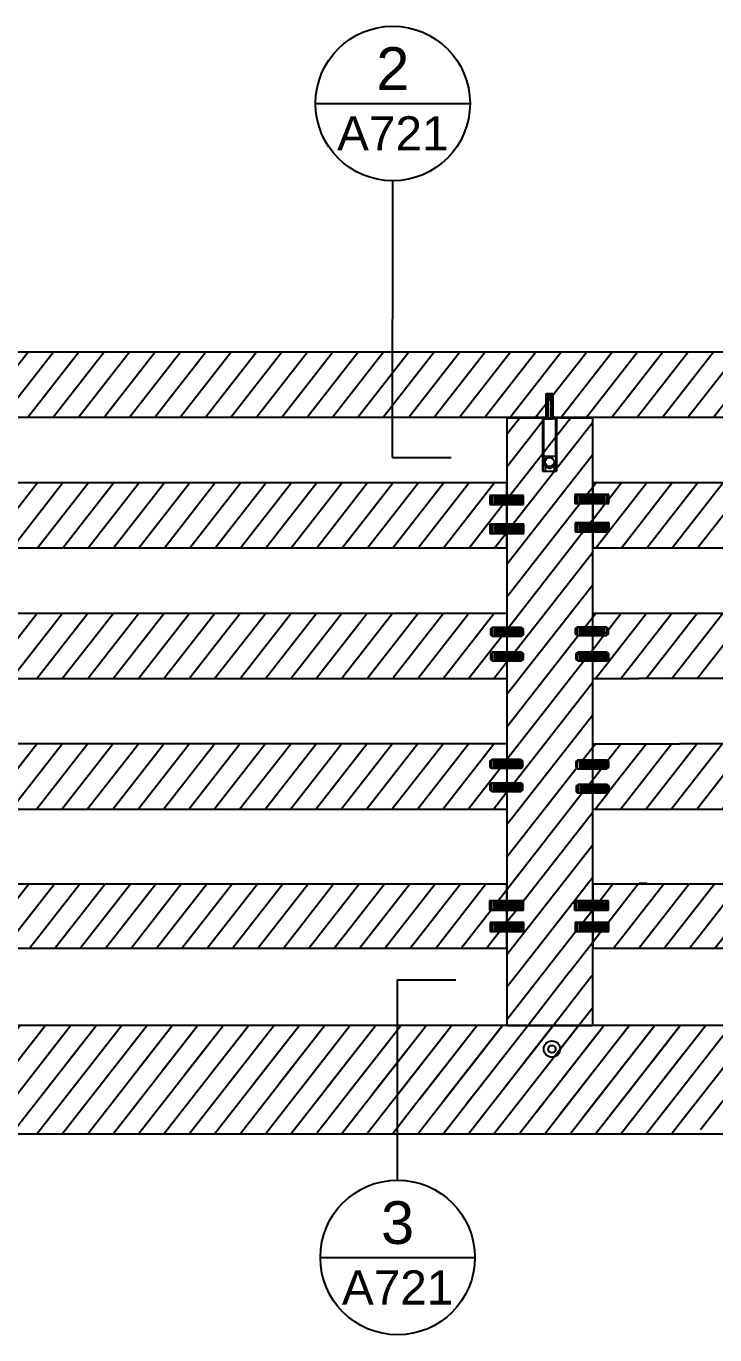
# Model space of a CAD drawing. Header units: millimetres. Extents: x -383 to 2872, y 639 to 2489.
# Drawn here: x 1671 to 1735.6, y 1131.3 to 1253.9 of the extents above; entities that cross this region are included whole.
import ezdxf
from ezdxf.enums import TextEntityAlignment as Align

# ---------------------------------------------------------------- set-up
doc = ezdxf.new("R2010")
doc.units = ezdxf.units.MM
doc.layers.add('A-ANNO-SYMB', color=3, linetype='Continuous', lineweight=18)
for name, color, linetype in [('ARREDI_attrezzature', 175, 'Continuous'), ('Chiodi', 1, 'Continuous'), ('SELECTIONS', 6, 'Continuous'), ('struttura', 7, 'Continuous')]:
    doc.layers.add(name, color=color, linetype=linetype)
doc.styles.add('ARIAL', font='Arial.ttf')
doc.styles.get("Standard").update_dxf_attribs({"font": 'Arial.ttf'})
pattern_1 = [(52, (416.6777, 953.3833), (-1.4775202, 1.1543653), [])]

# ---------------------------------------------------------------- blocks, each defined once
blk = doc.blocks.new('DETAGLI')
at = {"layer": 'SELECTIONS', "linetype": 'Continuous'}
blk.add_line((486.66, 356.17), (504.76, 356.17), dxfattribs=at)
blk.add_circle((495.71, 356.17), 9.05, dxfattribs=at)
at = {"layer": 'A-ANNO-SYMB', "linetype": 'Continuous'}
for tag, p in [('TAVOLA', (495.71, 362.76)), ('SEZIONE', (495.71, 354.67))]:
    blk.add_attdef(tag, text='', height=5, dxfattribs=at).set_placement(p, align=Align.TOP_CENTER)

msp = doc.modelspace()

# ---------------------------------------------------------------- hatches: boundary and pattern name
at = {"layer": 'ARREDI_attrezzature'}
h = msp.add_hatch(dxfattribs=at)
h.set_pattern_fill('ANSI31', color=256, scale=15, angle=7)
h.set_pattern_definition([(52, (996.2414, 1209.106), (-1.47752, 1.1543653), [])])
edge = h.paths.add_edge_path()
edge.add_line((1795.43, 1220.07), (1795.22, 1220.08))
edge.add_arc((1795.34, 1219.99), 0.147, 54.7816, 141.9581, ccw=False)
edge.add_line((1795.42, 1220.11), (1795.61, 1219.97))
edge.add_arc((1795.75, 1219.99), 0.147, 52.4052, 187.8135, ccw=False)
edge.add_line((1795.84, 1220.11), (1796.02, 1219.99))
edge.add_arc((1796.17, 1220.01), 0.147, 0, 187.8135, ccw=False)
edge.add_line((1796.32, 1220.01), (1796.34, 1221.77))
edge.add_line((1796.34, 1221.77), (1795, 1221.77))
edge.add_line((1795, 1221.77), (1795, 1221.65))
edge.add_line((1795, 1221.65), (1794.81, 1221.76))
edge.add_line((1794.81, 1221.76), (1794.81, 1222.33))
edge.add_line((1794.81, 1222.33), (1795, 1222.45))
edge.add_line((1795, 1222.45), (1795, 1222.33))
edge.add_line((1795, 1222.33), (1796.37, 1222.33))
edge.add_line((1796.37, 1222.33), (1796.37, 1223.33))
edge.add_line((1796.37, 1223.33), (1643.82, 1223.33))
edge.add_line((1643.82, 1223.33), (1643.82, 1222.17))
edge.add_line((1643.82, 1222.17), (1645.06, 1221.98))
edge.add_line((1645.06, 1221.98), (1645.06, 1222.17))
edge.add_line((1645.06, 1222.17), (1645.24, 1222.04))
edge.add_line((1645.24, 1222.04), (1645.24, 1221.47))
edge.add_line((1645.24, 1221.47), (1645.06, 1221.36))
edge.add_line((1645.06, 1221.36), (1645.06, 1221.47))
edge.add_line((1645.06, 1221.47), (1643.82, 1221.47))
edge.add_line((1643.82, 1221.47), (1643.82, 1217.21))
edge.add_line((1643.82, 1217.21), (1728.48, 1217.21))
edge.add_line((1728.48, 1217.21), (1737.86, 1217.21))
edge.add_line((1737.86, 1217.21), (1796.37, 1217.21))
edge.add_line((1796.37, 1217.21), (1796.11, 1219.99))
edge.add_arc((1795.96, 1219.99), 0.147, 0, 141.9581)
edge.add_arc((1795.74, 1219.98), 0.147, 45.7225, 136.1013)
edge.add_arc((1795.54, 1219.97), 0.147, 48.2493, 138.866)
edge.add_arc((1795.32, 1219.97), 0.147, 40.9902, 245.001)
edge.add_line((1795.25, 1219.84), (1795.36, 1219.08))
edge.add_line((1795.36, 1219.08), (1795.56, 1219.07))
edge.add_line((1795.56, 1219.07), (1795.43, 1220.07))
edge = h.paths.add_edge_path(flags=16)
edge.add_line((1646.12, 1219.4), (1645.63, 1218.89))
edge.add_line((1645.63, 1218.89), (1644.82, 1218.89))
edge.add_arc((1644.73, 1219.01), 0.147, 228.2493, 310.4538, ccw=False)
edge.add_arc((1644.52, 1218.99), 0.147, 220.9902, 318.866, ccw=False)
edge.add_arc((1644.31, 1219.01), 0.147, 228.2493, 310.6259, ccw=False)
edge.add_arc((1644.08, 1219.02), 0.182, 214.7687, 317.4075, ccw=False)
edge.add_line((1643.93, 1218.92), (1643.87, 1219.89))
edge.add_line((1643.87, 1219.89), (1643.87, 1219.9))
edge.add_line((1643.87, 1219.9), (1643.87, 1219.89))
edge.add_arc((1643.98, 1219.78), 0.155, 51.2345, 135.0364, ccw=False)
edge.add_arc((1644.19, 1219.8), 0.155, 43.9271, 135.8808, ccw=False)
edge.add_arc((1644.4, 1219.78), 0.155, 51.2345, 127.689, ccw=False)
edge.add_arc((1644.61, 1219.79), 0.155, 46.1259, 135.8808, ccw=False)
edge.add_line((1644.72, 1219.91), (1645.63, 1219.91))
edge.add_line((1645.63, 1219.91), (1646.12, 1219.4))
h.paths.add_polyline_path([(1644.84, 1218.91), (1644.84, 1218.89), (1644.71, 1219.91), (1644.71, 1219.91)], flags=0)
h.paths.add_polyline_path([(1644.43, 1218.92), (1644.43, 1218.88), (1644.29, 1219.89), (1644.29, 1219.92)], flags=0)
h.paths.add_polyline_path([(1793.74, 1219.58), (1794.23, 1220.09), (1795.01, 1220.09), (1795.15, 1219.08), (1795.15, 1219.07), (1795.15, 1219.08), (1794.23, 1219.08)], flags=16)
h = msp.add_hatch(dxfattribs=at)
h.set_pattern_fill('ANSI31', color=256, scale=15, angle=7)
h.set_pattern_definition(pattern_1)
h.paths.add_polyline_path([(1714.53, 1209.73), (1714.71, 1209.85), (1716.09, 1209.85), (1716.09, 1211.09), (1643.82, 1211.09), (1643.82, 1209.53), (1645.32, 1209.53), (1645.32, 1208.84), (1645.13, 1208.73), (1643.82, 1208.73), (1643.82, 1207.17), (1645.39, 1207.17), (1645.39, 1206.49), (1645.21, 1206.37), (1643.82, 1206.37), (1643.82, 1204.98), (1716.09, 1204.98), (1716.09, 1206.37), (1714.53, 1206.37), (1714.53, 1207.05), (1714.71, 1207.17), (1716.09, 1207.17), (1716.09, 1209.05), (1714.53, 1209.05)])
h = msp.add_hatch(dxfattribs=at)
h.set_pattern_fill('ANSI31', color=256, scale=15, angle=7)
h.set_pattern_definition(pattern_1)
h.paths.add_polyline_path([(1794.71, 1207.23), (1794.89, 1207.35), (1796.37, 1207.35), (1796.37, 1208.84), (1794.71, 1208.84), (1794.71, 1209.52), (1794.89, 1209.64), (1796.37, 1209.64), (1796.37, 1211.09), (1737.86, 1211.09), (1728.48, 1211.09), (1724.09, 1211.09), (1724.09, 1209.94), (1725.59, 1209.94), (1725.59, 1209.26), (1725.4, 1209.14), (1724.09, 1209.14), (1724.09, 1207.31), (1725.63, 1207.31), (1725.63, 1206.62), (1725.45, 1206.51), (1724.09, 1206.51), (1724.09, 1204.98), (1728.48, 1204.98), (1737.86, 1204.98), (1796.37, 1204.98), (1796.37, 1206.55), (1794.71, 1206.55)])
h = msp.add_hatch(dxfattribs=at)
h.set_pattern_fill('ANSI31', color=256, scale=15, angle=7)
h.set_pattern_definition(pattern_1)
h.paths.add_polyline_path([(1716.09, 1196.72), (1714.53, 1196.72), (1714.53, 1197.4), (1714.71, 1197.52), (1716.09, 1197.52), (1716.09, 1198.86), (1643.82, 1198.86), (1643.82, 1197.53), (1645.32, 1197.53), (1645.32, 1196.85), (1645.14, 1196.73), (1643.82, 1196.73), (1643.82, 1194.81), (1645.39, 1194.81), (1645.39, 1194.12), (1645.21, 1194.01), (1643.82, 1194.01), (1643.82, 1192.74), (1716.09, 1192.74), (1716.09, 1194.4), (1714.53, 1194.4), (1714.53, 1195.08), (1714.71, 1195.2), (1716.09, 1195.2)])
h = msp.add_hatch(dxfattribs=at)
h.set_pattern_fill('ANSI31', color=256, scale=15, angle=7)
h.set_pattern_definition(pattern_1)
h.paths.add_polyline_path([(1794.71, 1194.99), (1794.89, 1195.11), (1796.37, 1195.11), (1796.37, 1196.7), (1794.71, 1196.7), (1794.71, 1197.38), (1794.89, 1197.5), (1796.37, 1197.5), (1796.37, 1198.86), (1737.86, 1198.86), (1728.48, 1198.86), (1724.09, 1198.86), (1724.09, 1197.56), (1725.59, 1197.56), (1725.59, 1196.88), (1725.4, 1196.76), (1724.09, 1196.76), (1724.09, 1195.2), (1725.63, 1195.2), (1725.63, 1194.52), (1725.45, 1194.4), (1724.09, 1194.4), (1724.09, 1192.74), (1728.48, 1192.74), (1737.86, 1192.74), (1796.37, 1192.74), (1796.37, 1194.31), (1794.71, 1194.31)])
h = msp.add_hatch(dxfattribs=at)
h.set_pattern_fill('ANSI31', color=256, scale=15, angle=7)
h.set_pattern_definition(pattern_1)
h.paths.add_polyline_path([(1716.09, 1184.34), (1714.48, 1184.34), (1714.48, 1185.02), (1714.66, 1185.14), (1716.09, 1185.14), (1716.09, 1186.63), (1707.11, 1186.63), (1654.41, 1186.63), (1643.82, 1186.63), (1643.82, 1185.38), (1645.25, 1185.38), (1645.25, 1184.7), (1645.07, 1184.58), (1643.82, 1184.58), (1643.82, 1182.38), (1645.33, 1182.38), (1645.33, 1181.7), (1645.14, 1181.58), (1643.82, 1181.58), (1643.82, 1180.51), (1651.35, 1180.51), (1710.17, 1180.51), (1716.09, 1180.51), (1716.09, 1182.15), (1714.48, 1182.15), (1714.48, 1182.83), (1714.66, 1182.95), (1716.09, 1182.95)])
h = msp.add_hatch(dxfattribs=at)
h.set_pattern_fill('ANSI31', color=256, scale=15, angle=7)
h.set_pattern_definition(pattern_1)
h.paths.add_polyline_path([(1796.37, 1184.47), (1794.76, 1184.47), (1794.76, 1185.15), (1794.94, 1185.27), (1796.37, 1185.27), (1796.37, 1186.63), (1785.73, 1186.63), (1732.26, 1186.63), (1728.48, 1186.63), (1724.09, 1186.63), (1724.09, 1185.09), (1725.63, 1185.09), (1725.63, 1184.41), (1725.45, 1184.29), (1724.09, 1184.29), (1724.09, 1182.82), (1725.68, 1182.82), (1725.68, 1182.13), (1725.49, 1182.02), (1724.09, 1182.02), (1724.09, 1180.51), (1728.48, 1180.51), (1729.21, 1180.51), (1788.78, 1180.51), (1796.37, 1180.51), (1796.37, 1182.09), (1794.76, 1182.09), (1794.76, 1182.77), (1794.94, 1182.89), (1796.37, 1182.89)])
h = msp.add_hatch(dxfattribs=at)
h.set_pattern_fill('ANSI31', color=256, scale=15, angle=7)
h.set_pattern_definition(pattern_1)
h.paths.add_polyline_path([(1714.5, 1171.76), (1714.68, 1171.88), (1716.09, 1171.88), (1716.09, 1173.51), (1710.17, 1173.51), (1651.35, 1173.51), (1643.82, 1173.51), (1643.82, 1172.3), (1645.38, 1172.3), (1645.38, 1171.62), (1645.2, 1171.5), (1643.82, 1171.5), (1643.82, 1169.48), (1645.4, 1169.48), (1645.4, 1168.79), (1645.21, 1168.68), (1643.82, 1168.68), (1643.82, 1167.48), (1651.35, 1167.48), (1710.17, 1167.48), (1716.09, 1167.48), (1716.09, 1168.27), (1716.09, 1169.03), (1714.51, 1169.03), (1714.51, 1169.75), (1714.73, 1169.89), (1716.09, 1169.89), (1716.09, 1171.08), (1714.5, 1171.08)])
h = msp.add_hatch(dxfattribs=at)
h.set_pattern_fill('ANSI31', color=256, scale=15, angle=7)
h.set_pattern_definition(pattern_1)
h.paths.add_polyline_path([(1794.85, 1169.89), (1795.03, 1170), (1796.37, 1170), (1796.37, 1171.45), (1794.85, 1171.45), (1794.85, 1172.13), (1795.03, 1172.25), (1796.37, 1172.25), (1796.37, 1173.51), (1788.78, 1173.51), (1729.21, 1173.51), (1728.48, 1173.51), (1724.09, 1173.51), (1724.09, 1171.88), (1725.56, 1171.88), (1725.56, 1171.19), (1725.38, 1171.08), (1724.09, 1171.08), (1724.09, 1169.86), (1725.61, 1169.86), (1725.61, 1169.18), (1725.43, 1169.06), (1724.09, 1169.06), (1724.09, 1168.27), (1724.09, 1167.48), (1796.37, 1167.48), (1796.37, 1169.2), (1794.85, 1169.2)])
h = msp.add_hatch(dxfattribs=at)
h.set_pattern_fill('ANSI31', color=256, scale=15, angle=7)
h.set_pattern_definition(pattern_1)
h.paths.add_polyline_path([(1724.09, 1164.74, 0.164876), (1716.09, 1164.95), (1716.09, 1160.28), (1724.09, 1160.28)])
h = msp.add_hatch(dxfattribs=at)
h.set_pattern_fill('ANSI31', color=256, scale=15, angle=7)
h.set_pattern_definition(pattern_1)
h.paths.add_polyline_path([(1709.64, 1160.28), (1643.82, 1160.28), (1643.82, 1159.01), (1645.31, 1159.01), (1645.31, 1158.33), (1645.13, 1158.21), (1643.82, 1158.21), (1643.82, 1152.2), (1645.31, 1152.2), (1645.31, 1151.52), (1645.13, 1151.4), (1643.82, 1151.4), (1643.82, 1150.1), (1707.68, 1150.1, -0.059662), (1707.33, 1153.04, -0.156219)])
h.paths.add_polyline_path([(1646, 1155.25), (1645.51, 1154.74), (1645.09, 1154.74, -0.391459), (1644.23, 1154.71, -0.238948), (1644.1, 1154.74), (1644.08, 1154.91, -0.161103), (1644.02, 1155.31), (1643.96, 1155.75, -0.42316), (1644.19, 1155.75, -0.313276), (1644.36, 1155.76, -0.242884), (1644.95, 1155.75), (1645.51, 1155.75)], flags=16)
h.paths.add_polyline_path([(1644.51, 1154.74, -0.400391), (1644.31, 1154.72), (1644.17, 1155.74), (1644.17, 1155.76), (1644.34, 1155.62, -0.679722), (1644.59, 1155.76), (1644.73, 1154.76), (1644.73, 1154.74), (1644.72, 1154.76, -0.42921)], flags=0)
h = msp.add_hatch(dxfattribs=at)
h.set_pattern_fill('ANSI31', color=256, scale=15, angle=7)
h.set_pattern_definition(pattern_1)
edge = h.paths.add_edge_path()
edge.add_line((1796.37, 1160.28), (1643.82, 1160.28))
edge.add_line((1737.86, 1150.1), (1796.02, 1150.1))
edge.add_line((1728.14, 1150.1), (1737.86, 1150.1))
h = msp.add_hatch(dxfattribs=at)
h.set_pattern_fill('ANSI31', color=256, scale=15, angle=7)
h.set_pattern_definition(pattern_1)
edge = h.paths.add_edge_path()
edge.add_line((1796.37, 1160.28), (1643.82, 1160.28))
edge.add_line((1796.37, 1160.28), (1796.37, 1150.1))
edge.add_line((1796.02, 1150.1), (1796.37, 1150.1))
edge.add_line((1737.86, 1150.1), (1796.02, 1150.1))
h = msp.add_hatch(dxfattribs=at)
h.set_pattern_fill('ANSI31', color=256, scale=15, angle=7)
h.set_pattern_definition(pattern_1)
edge = h.paths.add_edge_path()
edge.add_arc((1720.3, 1158.03), 0.766, 0, 360)
edge = h.paths.add_edge_path()
edge.add_line((1733.59, 1160.16), (1709.64, 1160.28))
edge.add_arc((1719.79, 1153.04), 12.46, 144.4844, 180)
edge.add_arc((1719.79, 1153.04), 12.46, 180, 193.6573)
edge.add_line((1707.68, 1150.1), (1728.14, 1150.1))
edge.add_line((1728.14, 1150.1), (1731.9, 1150.1))
edge.add_arc((1719.79, 1153.04), 12.46, 346.3427, 360)
edge.add_arc((1745.2, 1154.3), 13.01, 153.2307, 185.5619, ccw=False)

# ---------------------------------------------------------------- linework, layer by layer
for p, q in [((1719.77, 1217.21), (1719.77, 1219.45)), ((1719.77, 1219.45), (1720.4, 1219.45)), ((1720.4, 1219.45), (1720.4, 1217.21)), ((1719.41, 1217.21), (1719.77, 1217.21)), ((1719.41, 1217.11), (1719.41, 1217.16)), ((1719.41, 1217.11), (1719.41, 1212.15)), ((1720.4, 1217.21), (1720.75, 1217.21)), ((1720.75, 1217.16), (1720.75, 1217.11)), ((1720.75, 1212.15), (1720.75, 1217.11)), ((1719.41, 1212.15), (1720.75, 1212.15)), ((1724.03, 1209.97), (1722.45, 1209.97)), ((1722.45, 1209.97), (1722.45, 1209.12)), ((1725.62, 1209.97), (1724.03, 1209.97)), ((1725.62, 1209.12), (1725.62, 1209.97)), ((1716.06, 1209.88), (1714.48, 1209.88)), ((1714.48, 1209.88), (1714.48, 1209.03)), ((1714.48, 1209.03), (1717.65, 1209.03)), ((1717.65, 1209.88), (1716.06, 1209.88)), ((1717.65, 1209.03), (1717.65, 1209.88)), ((1722.45, 1209.12), (1725.62, 1209.12)), ((1716.07, 1207.19), (1714.49, 1207.19)), ((1714.49, 1207.19), (1714.49, 1206.33)), ((1714.49, 1206.33), (1717.66, 1206.33)), ((1717.66, 1207.19), (1716.07, 1207.19)), ((1717.66, 1206.33), (1717.66, 1207.19)), ((1724.07, 1207.33), (1722.49, 1207.33)), ((1722.49, 1207.33), (1722.49, 1206.47)), ((1722.49, 1206.47), (1725.66, 1206.47)), ((1725.66, 1207.33), (1724.07, 1207.33)), ((1725.66, 1206.47), (1725.66, 1207.33)), ((1716.04, 1171.91), (1714.46, 1171.91)), ((1714.46, 1171.91), (1714.46, 1171.05)), ((1714.46, 1171.05), (1717.63, 1171.05)), ((1717.63, 1171.91), (1716.04, 1171.91)), ((1717.63, 1171.05), (1717.63, 1171.91)), ((1724.01, 1171.9), (1722.43, 1171.9)), ((1722.43, 1171.9), (1722.43, 1171.05)), ((1722.43, 1171.05), (1725.6, 1171.05)), ((1725.6, 1171.9), (1724.01, 1171.9)), ((1725.6, 1171.05), (1725.6, 1171.9)), ((1716.09, 1169.89), (1714.51, 1169.89)), ((1714.51, 1169.89), (1714.51, 1169.03)), ((1717.68, 1169.89), (1716.09, 1169.89)), ((1717.68, 1169.03), (1717.68, 1169.89)), ((1724.05, 1169.89), (1722.47, 1169.89)), ((1722.47, 1169.89), (1722.47, 1169.03)), ((1725.64, 1169.89), (1724.05, 1169.89)), ((1725.64, 1169.03), (1725.64, 1169.89)), ((1714.51, 1169.03), (1717.68, 1169.03)), ((1722.47, 1169.03), (1725.64, 1169.03))]:
    msp.add_line(p, q)
at = {"layer": 'ARREDI_attrezzature', "linetype": 'Continuous'}
for p, q in [((1716.09, 1215.63), (1717.33, 1217.21)), ((1716.09, 1212.58), (1719.71, 1217.21)), ((1716.34, 1209.85), (1722.09, 1217.21)), ((1716.62, 1207.17), (1724.09, 1216.73)), ((1716.09, 1203.44), (1724.09, 1213.68)), ((1723.55, 1209.94), (1724.09, 1210.64)), ((1716.09, 1200.4), (1722.92, 1209.14)), ((1723.87, 1207.31), (1724.09, 1207.59)), ((1716.22, 1197.52), (1723.24, 1206.51)), ((1716.79, 1195.2), (1724.09, 1204.55)), ((1716.09, 1191.26), (1724.09, 1201.5)), ((1723.39, 1197.56), (1724.09, 1198.46)), ((1716.09, 1188.22), (1722.77, 1196.76)), ((1723.93, 1195.2), (1724.09, 1195.41)), ((1716.09, 1194.31), (1716.16, 1194.4)), ((1716.09, 1185.17), (1723.3, 1194.4)), ((1716.74, 1182.95), (1724.09, 1192.36)), ((1716.09, 1179.08), (1724.09, 1189.32)), ((1723.17, 1185.09), (1724.09, 1186.27)), ((1716.09, 1176.03), (1722.54, 1184.29)), ((1723.77, 1182.82), (1724.09, 1183.23)), ((1716.09, 1182.13), (1716.11, 1182.15)), ((1716.09, 1172.99), (1723.15, 1182.02)), ((1717.6, 1171.87), (1724.09, 1180.18)), ((1716.09, 1166.9), (1724.09, 1177.14)), ((1717.17, 1165.23), (1724.09, 1174.09)), ((1716.09, 1169.94), (1716.98, 1171.08)), ((1723.17, 1169.86), (1724.09, 1171.05)), ((1719.76, 1165.51), (1722.54, 1169.06)), ((1721.99, 1165.31), (1724.09, 1168)), ((1723.96, 1164.79), (1724.09, 1164.96))]:
    msp.add_line(p, q, dxfattribs=at)
at = {"layer": 'Chiodi'}
for p, q in [((1719.8, 1219.26), (1720.08, 1219.42)), ((1719.8, 1219.26), (1720.08, 1219.42)), ((1719.8, 1218.98), (1719.8, 1219.26)), ((1719.8, 1218.98), (1719.8, 1219.26)), ((1720.36, 1219.26), (1719.8, 1219.26)), ((1719.8, 1218.98), (1719.94, 1219.06)), ((1719.8, 1217.16), (1719.8, 1218.98)), ((1719.8, 1217.16), (1719.8, 1218.98)), ((1720.36, 1218.98), (1719.8, 1218.98)), ((1719.94, 1219.26), (1719.94, 1219.06)), ((1719.94, 1219.06), (1720.22, 1219.06)), ((1719.94, 1218.98), (1719.94, 1219.06)), ((1719.94, 1218.98), (1719.94, 1217.08)), ((1720.36, 1219.26), (1720.08, 1219.42)), ((1720.36, 1219.26), (1720.08, 1219.42)), ((1720.22, 1219.06), (1720.22, 1219.26)), ((1720.22, 1218.98), (1720.22, 1219.06)), ((1720.36, 1218.98), (1720.22, 1219.06)), ((1720.22, 1217.08), (1720.22, 1218.98)), ((1720.36, 1218.98), (1720.36, 1219.26)), ((1720.36, 1218.98), (1720.36, 1219.26)), ((1720.36, 1217.16), (1720.36, 1218.98)), ((1720.36, 1217.16), (1720.36, 1218.98)), ((1719.8, 1217.16), (1719.45, 1217.16)), ((1719.45, 1217.16), (1719.45, 1212.18)), ((1719.45, 1217.16), (1719.45, 1212.18)), ((1719.8, 1217.16), (1719.52, 1217.16)), ((1719.52, 1217.08), (1719.52, 1213.58)), ((1719.52, 1217.08), (1719.8, 1217.08)), ((1719.94, 1217.16), (1719.8, 1217.16)), ((1719.94, 1217.16), (1719.8, 1217.16)), ((1719.8, 1217.16), (1719.8, 1217.08)), ((1719.8, 1217.16), (1719.94, 1217.08)), ((1719.8, 1217.08), (1720.36, 1217.08)), ((1719.94, 1217.16), (1720.22, 1217.16)), ((1719.94, 1217.16), (1720.22, 1217.16)), ((1720.22, 1217.16), (1720.36, 1217.16)), ((1720.36, 1217.16), (1720.22, 1217.08)), ((1720.22, 1217.16), (1720.36, 1217.16)), ((1720.36, 1217.16), (1720.71, 1217.16)), ((1720.36, 1217.16), (1720.36, 1217.08)), ((1720.64, 1217.08), (1720.36, 1217.08)), ((1720.64, 1217.08), (1720.64, 1213.58)), ((1720.71, 1217.16), (1720.71, 1213.58)), ((1720.71, 1217.16), (1720.71, 1213.58)), ((1719.52, 1213.58), (1720.64, 1213.58)), ((1719.66, 1212.65), (1719.66, 1212.18)), ((1719.8, 1213.58), (1719.8, 1213.5)), ((1720.5, 1212.65), (1720.5, 1212.18)), ((1720.71, 1212.35), (1720.71, 1213.58)), ((1720.71, 1212.34), (1720.71, 1213.58)), ((1719.45, 1212.18), (1719.66, 1212.18)), ((1719.45, 1212.18), (1719.66, 1212.18)), ((1719.66, 1212.18), (1720.5, 1212.18)), ((1719.66, 1212.18), (1720.5, 1212.18)), ((1720.5, 1212.18), (1720.71, 1212.18)), ((1720.5, 1212.18), (1720.71, 1212.18)), ((1720.71, 1212.35), (1720.71, 1212.18)), ((1720.71, 1212.34), (1720.71, 1212.18)), ((1714.71, 1209.85), (1714.53, 1209.73)), ((1714.53, 1209.73), (1714.53, 1209.17)), ((1714.53, 1209.17), (1714.71, 1209.05)), ((1717.44, 1209.85), (1714.71, 1209.85)), ((1714.71, 1209.05), (1714.71, 1209.85)), ((1714.71, 1209.05), (1717.44, 1209.05)), ((1714.83, 1209.73), (1717.31, 1209.73)), ((1714.83, 1209.59), (1717.31, 1209.59)), ((1714.83, 1209.45), (1717.31, 1209.45)), ((1714.83, 1209.17), (1717.31, 1209.17)), ((1714.84, 1209.32), (1717.31, 1209.32)), ((1717.63, 1209.73), (1717.44, 1209.85)), ((1717.44, 1209.05), (1717.44, 1209.85)), ((1717.44, 1209.05), (1717.63, 1209.17)), ((1717.63, 1209.17), (1717.63, 1209.73)), ((1722.67, 1209.94), (1722.49, 1209.83)), ((1722.49, 1209.83), (1722.49, 1209.26)), ((1722.49, 1209.26), (1722.67, 1209.14)), ((1725.4, 1209.94), (1722.67, 1209.94)), ((1722.67, 1209.14), (1722.67, 1209.94)), ((1722.67, 1209.14), (1725.4, 1209.14)), ((1722.79, 1209.83), (1725.27, 1209.83)), ((1722.79, 1209.69), (1725.27, 1209.69)), ((1722.79, 1209.54), (1725.27, 1209.54)), ((1722.79, 1209.26), (1725.27, 1209.26)), ((1722.8, 1209.41), (1725.28, 1209.41)), ((1725.59, 1209.83), (1725.4, 1209.94)), ((1725.4, 1209.14), (1725.4, 1209.94)), ((1725.4, 1209.14), (1725.59, 1209.26)), ((1725.59, 1209.26), (1725.59, 1209.83)), ((1714.71, 1207.17), (1714.53, 1207.05)), ((1714.53, 1207.05), (1714.53, 1206.49)), ((1714.53, 1206.49), (1714.71, 1206.37)), ((1717.44, 1207.17), (1714.71, 1207.17)), ((1714.71, 1206.37), (1714.71, 1207.17)), ((1714.71, 1206.37), (1717.44, 1206.37)), ((1714.83, 1207.05), (1717.31, 1207.05)), ((1714.83, 1206.91), (1717.31, 1206.91)), ((1714.83, 1206.77), (1717.31, 1206.77)), ((1714.83, 1206.49), (1717.31, 1206.49)), ((1714.84, 1206.63), (1717.31, 1206.63)), ((1717.63, 1207.05), (1717.44, 1207.17)), ((1717.44, 1206.37), (1717.44, 1207.17)), ((1717.44, 1206.37), (1717.63, 1206.49)), ((1717.63, 1206.49), (1717.63, 1207.05)), ((1722.72, 1207.31), (1722.53, 1207.19)), ((1722.53, 1207.19), (1722.53, 1206.62)), ((1722.53, 1206.62), (1722.72, 1206.51)), ((1725.45, 1207.31), (1722.72, 1207.31)), ((1722.72, 1206.51), (1722.72, 1207.31)), ((1722.72, 1206.51), (1725.45, 1206.51)), ((1722.83, 1207.19), (1725.31, 1207.19)), ((1722.84, 1207.05), (1725.32, 1207.05)), ((1722.84, 1206.9), (1725.32, 1206.9)), ((1722.84, 1206.77), (1725.32, 1206.77)), ((1722.84, 1206.63), (1725.32, 1206.63)), ((1725.63, 1207.19), (1725.45, 1207.31)), ((1725.45, 1206.51), (1725.45, 1207.31)), ((1725.45, 1206.51), (1725.63, 1206.62)), ((1725.63, 1206.62), (1725.63, 1207.19)), ((1714.71, 1197.52), (1714.53, 1197.4)), ((1714.53, 1197.4), (1714.53, 1196.83)), ((1714.53, 1196.83), (1714.71, 1196.72)), ((1717.44, 1197.52), (1714.71, 1197.52)), ((1714.71, 1196.72), (1714.71, 1197.52)), ((1714.71, 1196.72), (1717.44, 1196.72)), ((1714.83, 1197.4), (1717.31, 1197.4)), ((1714.83, 1197.26), (1717.31, 1197.26)), ((1714.83, 1197.12), (1717.31, 1197.12)), ((1714.83, 1196.84), (1717.31, 1196.84)), ((1714.84, 1196.98), (1717.31, 1196.98)), ((1717.63, 1197.4), (1717.44, 1197.52)), ((1717.44, 1196.72), (1717.44, 1197.52)), ((1717.44, 1196.72), (1717.63, 1196.83)), ((1717.63, 1196.83), (1717.63, 1197.4)), ((1722.67, 1197.56), (1722.49, 1197.44)), ((1722.49, 1197.44), (1722.49, 1196.88)), ((1722.49, 1196.88), (1722.67, 1196.76)), ((1725.4, 1197.56), (1722.67, 1197.56)), ((1722.67, 1196.76), (1722.67, 1197.56)), ((1722.67, 1196.76), (1725.4, 1196.76)), ((1722.79, 1197.44), (1725.27, 1197.44)), ((1722.79, 1197.3), (1725.27, 1197.3)), ((1722.79, 1197.16), (1725.27, 1197.16)), ((1722.79, 1196.88), (1725.27, 1196.88)), ((1722.8, 1197.03), (1725.28, 1197.03)), ((1725.59, 1197.44), (1725.4, 1197.56)), ((1725.4, 1196.76), (1725.4, 1197.56)), ((1725.4, 1196.76), (1725.59, 1196.88)), ((1725.59, 1196.88), (1725.59, 1197.44)), ((1714.71, 1195.2), (1714.53, 1195.08)), ((1714.53, 1195.08), (1714.53, 1194.52)), ((1714.53, 1194.52), (1714.71, 1194.4)), ((1717.44, 1195.2), (1714.71, 1195.2)), ((1714.71, 1194.4), (1714.71, 1195.2)), ((1714.71, 1194.4), (1717.44, 1194.4)), ((1714.83, 1195.08), (1717.31, 1195.08)), ((1714.83, 1194.94), (1717.31, 1194.94)), ((1714.83, 1194.8), (1717.31, 1194.8)), ((1714.83, 1194.52), (1717.31, 1194.52)), ((1714.84, 1194.66), (1717.31, 1194.66)), ((1717.63, 1195.08), (1717.44, 1195.2)), ((1717.44, 1194.4), (1717.44, 1195.2)), ((1717.44, 1194.4), (1717.63, 1194.52)), ((1717.63, 1194.52), (1717.63, 1195.08)), ((1722.72, 1195.2), (1722.53, 1195.08)), ((1722.53, 1195.08), (1722.53, 1194.52)), ((1722.53, 1194.52), (1722.72, 1194.4)), ((1725.45, 1195.2), (1722.72, 1195.2)), ((1722.72, 1194.4), (1722.72, 1195.2)), ((1722.72, 1194.4), (1725.45, 1194.4)), ((1722.83, 1195.08), (1725.31, 1195.08)), ((1722.84, 1194.94), (1725.32, 1194.94)), ((1722.84, 1194.8), (1725.32, 1194.8)), ((1722.84, 1194.66), (1725.32, 1194.66)), ((1722.84, 1194.52), (1725.32, 1194.52)), ((1725.63, 1195.08), (1725.45, 1195.2)), ((1725.45, 1194.4), (1725.45, 1195.2)), ((1725.45, 1194.4), (1725.63, 1194.52)), ((1725.63, 1194.52), (1725.63, 1195.08)), ((1714.66, 1185.14), (1714.48, 1185.02)), ((1714.48, 1185.02), (1714.48, 1184.45)), ((1714.48, 1184.45), (1714.66, 1184.34)), ((1717.4, 1185.14), (1714.66, 1185.14)), ((1714.66, 1184.34), (1714.66, 1185.14)), ((1714.66, 1184.34), (1717.4, 1184.34)), ((1714.78, 1185.02), (1717.26, 1185.02)), ((1714.78, 1184.88), (1717.26, 1184.88)), ((1714.78, 1184.73), (1717.26, 1184.73)), ((1714.79, 1184.6), (1717.27, 1184.6)), ((1714.79, 1184.46), (1717.26, 1184.46)), ((1717.58, 1185.02), (1717.4, 1185.14)), ((1717.4, 1184.34), (1717.4, 1185.14)), ((1717.4, 1184.34), (1717.58, 1184.45)), ((1717.58, 1184.45), (1717.58, 1185.02)), ((1722.71, 1185.09), (1722.53, 1184.97)), ((1722.53, 1184.97), (1722.53, 1184.41)), ((1722.53, 1184.41), (1722.71, 1184.29)), ((1725.45, 1185.09), (1722.71, 1185.09)), ((1722.71, 1184.29), (1722.71, 1185.09)), ((1722.71, 1184.29), (1725.45, 1184.29)), ((1722.83, 1184.97), (1725.31, 1184.97)), ((1722.84, 1184.83), (1725.31, 1184.83)), ((1722.84, 1184.69), (1725.32, 1184.69)), ((1722.84, 1184.55), (1725.32, 1184.55)), ((1722.84, 1184.41), (1725.32, 1184.41)), ((1725.63, 1184.97), (1725.45, 1185.09)), ((1725.45, 1184.29), (1725.45, 1185.09)), ((1725.45, 1184.29), (1725.63, 1184.41)), ((1725.63, 1184.41), (1725.63, 1184.97)), ((1714.66, 1182.95), (1714.48, 1182.83)), ((1714.48, 1182.83), (1714.48, 1182.27)), ((1714.48, 1182.27), (1714.66, 1182.15)), ((1717.4, 1182.95), (1714.66, 1182.95)), ((1714.66, 1182.15), (1714.66, 1182.95)), ((1714.66, 1182.15), (1717.4, 1182.15)), ((1714.78, 1182.84), (1717.26, 1182.84)), ((1714.78, 1182.7), (1717.26, 1182.7)), ((1714.78, 1182.55), (1717.26, 1182.55)), ((1714.79, 1182.42), (1717.27, 1182.42)), ((1714.79, 1182.27), (1717.26, 1182.27)), ((1717.58, 1182.83), (1717.4, 1182.95)), ((1717.4, 1182.15), (1717.4, 1182.95)), ((1717.4, 1182.15), (1717.58, 1182.27)), ((1717.58, 1182.27), (1717.58, 1182.83)), ((1722.76, 1182.82), (1722.58, 1182.7)), ((1722.58, 1182.7), (1722.58, 1182.13)), ((1722.58, 1182.13), (1722.76, 1182.02)), ((1725.49, 1182.82), (1722.76, 1182.82)), ((1722.76, 1182.02), (1722.76, 1182.82)), ((1722.76, 1182.02), (1725.49, 1182.02)), ((1722.88, 1182.7), (1725.36, 1182.7)), ((1722.88, 1182.56), (1725.36, 1182.56)), ((1722.88, 1182.42), (1725.36, 1182.42)), ((1722.88, 1182.14), (1725.36, 1182.14)), ((1722.89, 1182.28), (1725.37, 1182.28)), ((1725.68, 1182.7), (1725.49, 1182.82)), ((1725.49, 1182.02), (1725.49, 1182.82)), ((1725.49, 1182.02), (1725.68, 1182.13)), ((1725.68, 1182.13), (1725.68, 1182.7)), ((1714.68, 1171.88), (1714.5, 1171.76)), ((1714.5, 1171.76), (1714.5, 1171.19)), ((1714.5, 1171.19), (1714.68, 1171.08)), ((1717.41, 1171.88), (1714.68, 1171.88)), ((1714.68, 1171.08), (1714.68, 1171.88)), ((1714.68, 1171.08), (1717.41, 1171.08)), ((1714.8, 1171.76), (1717.28, 1171.76)), ((1714.8, 1171.62), (1717.28, 1171.62)), ((1714.8, 1171.48), (1717.28, 1171.48)), ((1714.8, 1171.2), (1717.28, 1171.2)), ((1714.81, 1171.34), (1717.29, 1171.34)), ((1717.6, 1171.76), (1717.41, 1171.88)), ((1717.41, 1171.08), (1717.41, 1171.88)), ((1717.41, 1171.08), (1717.6, 1171.19)), ((1717.6, 1171.19), (1717.6, 1171.76)), ((1722.65, 1171.88), (1722.46, 1171.76)), ((1722.46, 1171.76), (1722.46, 1171.19)), ((1722.46, 1171.19), (1722.65, 1171.08)), ((1725.38, 1171.88), (1722.65, 1171.88)), ((1722.65, 1171.08), (1722.65, 1171.88)), ((1722.65, 1171.08), (1725.38, 1171.08)), ((1722.76, 1171.76), (1725.24, 1171.76)), ((1722.77, 1171.62), (1725.25, 1171.62)), ((1722.77, 1171.48), (1725.25, 1171.48)), ((1722.77, 1171.34), (1725.25, 1171.34)), ((1722.77, 1171.2), (1725.25, 1171.2)), ((1725.56, 1171.76), (1725.38, 1171.88)), ((1725.38, 1171.08), (1725.38, 1171.88)), ((1725.38, 1171.08), (1725.56, 1171.19)), ((1725.56, 1171.19), (1725.56, 1171.76)), ((1714.73, 1169.86), (1714.54, 1169.75)), ((1714.54, 1169.75), (1714.54, 1169.18)), ((1717.46, 1169.86), (1714.73, 1169.86)), ((1714.73, 1169.06), (1714.73, 1169.86)), ((1714.84, 1169.75), (1717.32, 1169.75)), ((1714.85, 1169.61), (1717.33, 1169.61)), ((1717.64, 1169.75), (1717.46, 1169.86)), ((1717.46, 1169.06), (1717.46, 1169.86)), ((1717.64, 1169.18), (1717.64, 1169.75)), ((1722.69, 1169.86), (1722.51, 1169.75)), ((1722.51, 1169.75), (1722.51, 1169.18)), ((1725.43, 1169.86), (1722.69, 1169.86)), ((1722.69, 1169.06), (1722.69, 1169.86)), ((1722.81, 1169.75), (1725.29, 1169.75)), ((1722.81, 1169.61), (1725.29, 1169.61)), ((1725.61, 1169.75), (1725.43, 1169.86)), ((1725.43, 1169.06), (1725.43, 1169.86)), ((1725.61, 1169.18), (1725.61, 1169.75)), ((1714.54, 1169.18), (1714.73, 1169.06)), ((1714.73, 1169.06), (1717.46, 1169.06)), ((1714.85, 1169.46), (1717.33, 1169.46)), ((1714.85, 1169.33), (1717.33, 1169.33)), ((1714.85, 1169.18), (1717.33, 1169.18)), ((1717.46, 1169.06), (1717.64, 1169.18)), ((1722.51, 1169.18), (1722.69, 1169.06)), ((1722.69, 1169.06), (1725.43, 1169.06)), ((1722.81, 1169.46), (1725.29, 1169.46)), ((1722.82, 1169.33), (1725.3, 1169.33)), ((1722.82, 1169.18), (1725.29, 1169.18)), ((1725.43, 1169.06), (1725.61, 1169.18))]:
    msp.add_line(p, q, dxfattribs=at)
for centre, radius in [((1720.08, 1213.02), 0.42), ((1720.3, 1158.03), 0.766), ((1720.3, 1158.03), 0.348)]:
    msp.add_circle(centre, radius, dxfattribs=at)
msp.add_arc((1720.08, 1213.02), 0.56, 90, 0, dxfattribs=at)
at = {"layer": 'SELECTIONS'}
for p, q in [((1705.35, 1213.43), (1705.39, 1239.37)), ((1705.35, 1213.43), (1710.85, 1213.43)), ((1705.79, 1164.5), (1711.29, 1164.5)), ((1705.79, 1164.5), (1705.79, 1145.74))]:
    msp.add_line(p, q, dxfattribs=at)
at = {"layer": 'struttura'}
for p, q in [((1643.87, 1223.33), (1796.37, 1223.33)), ((1643.87, 1217.21), (1719.45, 1217.21)), ((1716.09, 1217.16), (1716.09, 1209.88)), ((1716.09, 1217.16), (1719.45, 1217.16)), ((1720.75, 1217.21), (1728.48, 1217.21)), ((1720.75, 1217.16), (1724.09, 1217.16)), ((1724.09, 1217.16), (1724.09, 1209.97)), ((1728.48, 1217.21), (1737.86, 1217.21)), ((1643.82, 1211.09), (1716.04, 1211.09)), ((1716.04, 1211.09), (1716.04, 1209.88)), ((1724.14, 1211.09), (1728.48, 1211.09)), ((1724.14, 1211.09), (1724.14, 1209.97)), ((1728.48, 1211.09), (1737.86, 1211.09)), ((1716.04, 1209.03), (1716.04, 1207.19)), ((1716.09, 1209.03), (1716.09, 1207.19)), ((1724.09, 1209.12), (1724.09, 1207.33)), ((1724.14, 1209.12), (1724.14, 1207.33)), ((1716.04, 1206.33), (1716.04, 1204.98)), ((1716.09, 1206.33), (1716.09, 1180.51)), ((1724.09, 1206.47), (1724.09, 1180.51)), ((1724.14, 1206.47), (1724.14, 1204.98)), ((1643.87, 1204.98), (1716.04, 1204.98)), ((1724.14, 1204.98), (1728.48, 1204.98)), ((1728.48, 1204.98), (1737.86, 1204.98)), ((1643.82, 1198.86), (1716.09, 1198.86)), ((1724.09, 1198.86), (1728.48, 1198.86)), ((1728.48, 1198.86), (1737.86, 1198.86)), ((1643.82, 1192.74), (1716.09, 1192.74)), ((1724.09, 1192.74), (1728.48, 1192.74)), ((1737.86, 1192.74), (1728.48, 1192.74)), ((1707.11, 1186.63), (1654.41, 1186.63)), ((1716.09, 1186.63), (1707.11, 1186.63)), ((1724.09, 1186.63), (1728.48, 1186.63)), ((1728.48, 1186.63), (1732.26, 1186.63)), ((1785.73, 1186.63), (1732.26, 1186.63)), ((1651.35, 1180.51), (1710.17, 1180.51)), ((1710.17, 1180.51), (1716.09, 1180.51)), ((1716.09, 1180.51), (1716.09, 1174.39)), ((1724.09, 1180.51), (1728.48, 1180.51)), ((1724.09, 1180.51), (1724.09, 1174.39)), ((1728.48, 1180.51), (1729.21, 1180.51)), ((1729.21, 1180.51), (1788.78, 1180.51)), ((1651.35, 1173.51), (1710.17, 1173.51)), ((1710.17, 1173.51), (1716.04, 1173.51)), ((1716.04, 1173.51), (1716.04, 1171.91)), ((1716.09, 1174.39), (1716.09, 1171.91)), ((1724.09, 1174.39), (1724.09, 1171.9)), ((1724.14, 1173.51), (1728.48, 1173.51)), ((1724.14, 1173.51), (1724.14, 1171.9)), ((1728.48, 1173.56), (1729.21, 1173.56)), ((1728.48, 1173.51), (1729.21, 1173.51)), ((1729.21, 1173.51), (1788.78, 1173.51)), ((1716.04, 1171.05), (1716.04, 1169.89)), ((1716.09, 1171.05), (1716.09, 1169.89)), ((1724.09, 1171.05), (1724.09, 1169.89)), ((1724.14, 1171.05), (1724.14, 1169.89)), ((1716.04, 1169.03), (1716.04, 1167.48)), ((1716.09, 1169.03), (1716.09, 1168.27)), ((1724.09, 1169.03), (1724.09, 1168.27)), ((1724.14, 1169.03), (1724.14, 1168.27)), ((1651.35, 1167.48), (1710.17, 1167.48)), ((1710.17, 1167.48), (1716.04, 1167.48)), ((1716.09, 1168.27), (1716.09, 1160.28)), ((1724.09, 1168.27), (1724.09, 1160.28)), ((1724.14, 1168.27), (1724.14, 1167.48)), ((1724.14, 1167.48), (1796.37, 1167.48)), ((1716.09, 1160.23), (1643.82, 1160.23)), ((1716.09, 1160.28), (1724.09, 1160.28)), ((1716.09, 1160.23), (1724.09, 1160.23)), ((1796.37, 1160.23), (1724.09, 1160.23)), ((1643.82, 1150.1), (1728.14, 1150.1)), ((1728.14, 1150.1), (1737.86, 1150.1))]:
    msp.add_line(p, q, dxfattribs=at)

# ---------------------------------------------------------------- block references
at = {"layer": 'A-ANNO-SYMB'}
ref = msp.add_blockref('DETAGLI', (1308.82, 961.67), dxfattribs=dict(at, xscale=0.8, yscale=0.8, zscale=0.8))
ref.add_attrib('SEZIONE', 'A721', dxfattribs={"color": 6, "linetype": 'Continuous', "height": 3.2, "style": 'ARIAL'}).set_placement((1705.39, 1245.41), align=Align.TOP_CENTER)
ref.add_attrib('TAVOLA', '2', dxfattribs={"color": 6, "linetype": 'Continuous', "height": 4, "style": 'ARIAL'}).set_placement((1705.39, 1251.88), align=Align.TOP_CENTER)
ref = msp.add_blockref('DETAGLI', (1309.27, 853.57), dxfattribs=dict(at, xscale=0.8, yscale=0.8, zscale=0.8))
ref.add_attrib('SEZIONE', 'A721', dxfattribs={"color": 6, "linetype": 'Continuous', "height": 3.2, "style": 'ARIAL'}).set_placement((1705.84, 1137.3), align=Align.TOP_CENTER)
ref.add_attrib('TAVOLA', '3', dxfattribs={"color": 6, "linetype": 'Continuous', "height": 4, "style": 'ARIAL'}).set_placement((1705.84, 1143.77), align=Align.TOP_CENTER)

doc.saveas('drawing.dxf')
